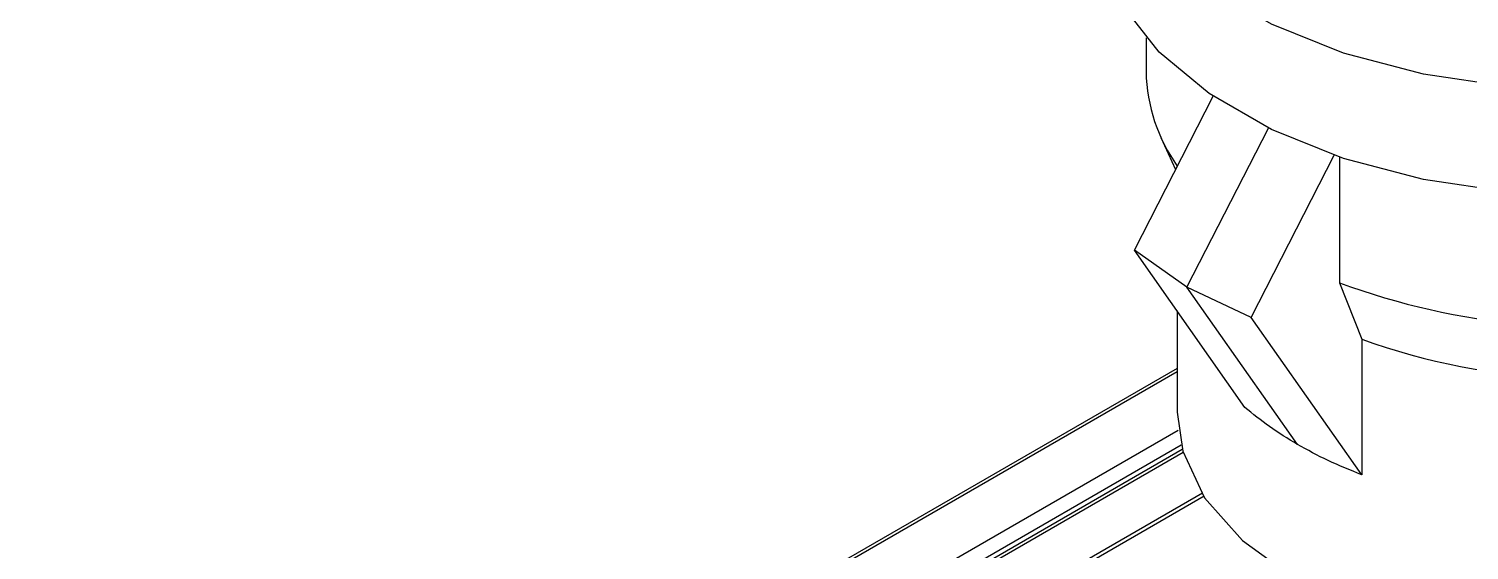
# Model space of a CAD drawing. Extents: x 0 to 8.27, y -9.61 to 0.
# Drawn here: x 0.797 to 2.192, y -2.033 to -1.527 of the extents above; entities that cross this region are included whole.
import ezdxf

# ---------------------------------------------------------------- set-up
doc = ezdxf.new("R2010")
doc.units = 0
doc.header["$LTSCALE"] = 0.5
doc.header["$MEASUREMENT"] = 0
doc.layers.add('Hardware', color=242, linetype='CONTINUOUS')
doc.layers.add('Housing', color=150, linetype='CONTINUOUS')

msp = doc.modelspace()

# ---------------------------------------------------------------- linework, layer by layer
at = {"layer": 'Hardware', "transparency": 16777216}
for p, q in [((1.8792, -1.5362), (1.8792, -1.5693)), ((1.8678, -1.742), (1.9441, -1.5928)), ((1.9186, -1.7779), (1.9976, -1.6236)), ((1.8936, -1.6329), (1.9078, -1.6637)), ((1.9809, -1.8073), (2.0614, -1.65)), ((2.0664, -1.6517), (2.0664, -1.7736)), ((1.9186, -1.7779), (1.8678, -1.742)), ((1.9749, -1.8944), (1.8678, -1.742)), ((1.9809, -1.8073), (1.9186, -1.7779)), ((2.0258, -1.9304), (1.9186, -1.7779)), ((2.0664, -1.7736), (2.0881, -1.8284)), ((1.9092, -1.8008), (1.9092, -1.8992)), ((2.0881, -1.9597), (1.9809, -1.8073)), ((2.0881, -1.8284), (2.0881, -1.9597))]:
    msp.add_line(p, q, dxfattribs=at)
at = {"layer": 'Hardware', "transparency": 16777216, "flags": 128}
for points in [[(2.5577, -1.5463), (2.4815, -1.5682), (2.3998, -1.582), (2.3152, -1.5872), (2.2303, -1.5836), (2.1479, -1.5714), (2.0705, -1.551), (2.0006, -1.523), (1.9404, -1.4882), (1.8919, -1.4479), (1.8565, -1.4032), (1.8354, -1.3556), (1.8293, -1.3066), (1.8383, -1.2578), (1.8621, -1.2106), (1.9001, -1.1667)], [(2.5577, -1.6483), (2.4815, -1.6703), (2.3998, -1.684), (2.3152, -1.6892), (2.2303, -1.6857), (2.1479, -1.6735), (2.0705, -1.6531), (2.0006, -1.6251), (1.9404, -1.5903), (1.8919, -1.55), (1.8565, -1.5053), (1.8354, -1.4577), (1.8292, -1.4133)], [(1.9092, -1.8992), (1.9146, -1.937), (1.9359, -1.982), (1.9725, -2.0235), (2.0228, -2.0599), (2.0848, -2.0897), (2.156, -2.1117), (2.2334, -2.125), (2.3138, -2.1289), (2.3939, -2.1234)]]:
    msp.add_lwpolyline(points, dxfattribs=at)
at = {"layer": 'Hardware', "transparency": 16777216}
for centre, radius, start, end in [((2.0428, -1.5657), 0.1637, 181.2645, 215.4375), ((2.3079, -1.1201), 0.6967, 249.7244, 279.8016), ((2.3081, -1.2148), 0.6519, 250.2746, 285.1148)]:
    msp.add_arc(centre, radius, start, end, dxfattribs=at)
for points in [[(2.0258, -1.9304), (2.0165, -1.9247), (1.998, -1.9135), (1.9826, -1.9007), (1.9749, -1.8944)], [(2.0881, -1.9597), (2.077, -1.9553), (2.055, -1.9464), (2.0355, -1.9357), (2.0258, -1.9304)]]:
    msp.add_open_spline(points, degree=3, knots=[0, 0, 0, 0, 0.500158, 1, 1, 1, 1], dxfattribs=at)
at = {"layer": 'Housing', "transparency": 16777216}
for p, q in [((1.9092, -1.8566), (0.4178, -2.7176)), ((1.9092, -1.86), (0.4227, -2.7181)), ((0.4722, -2.7467), (1.9103, -1.9165)), ((1.9131, -1.9312), (0.4864, -2.7548)), ((1.9142, -1.9354), (0.4905, -2.7572)), ((1.915, -1.9383), (0.4935, -2.7589)), ((0.5982, -2.7482), (1.9337, -1.9773)), ((1.9353, -1.9806), (0.6018, -2.7503))]:
    msp.add_line(p, q, dxfattribs=at)

doc.saveas('drawing.dxf')
